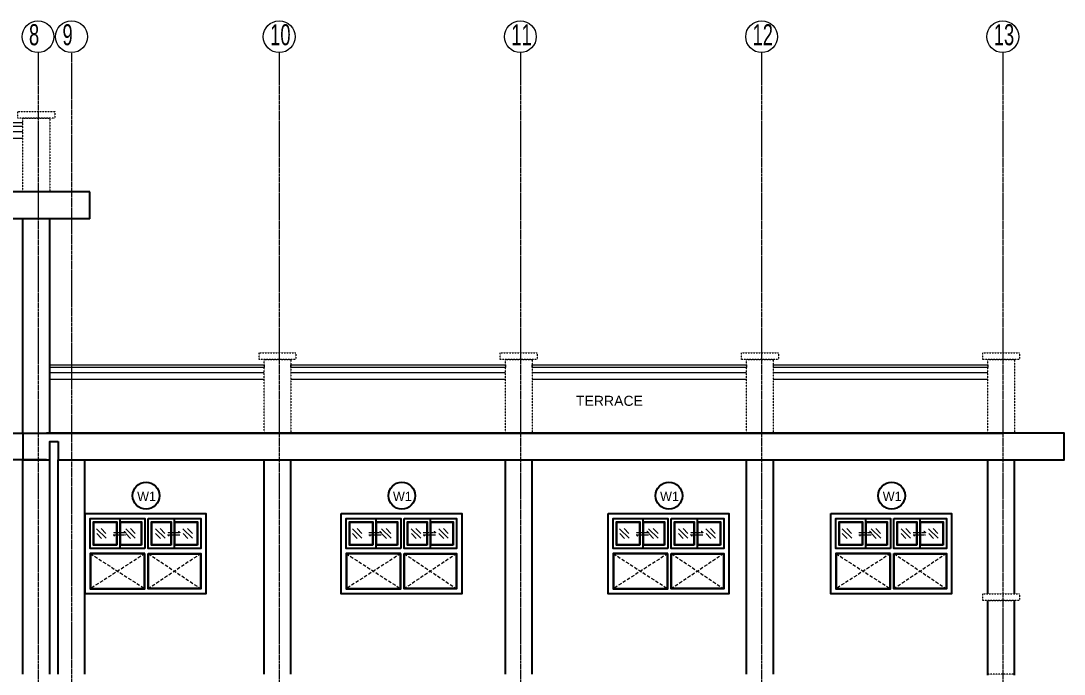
# Model space of a CAD drawing. Header units: inches. Extents: x -3071 to 2534411, y -17796 to 388172.
# Drawn here: x 1660073 to 1675644, y 172438 to 182193 of the extents above; entities that cross this region are included whole.
import ezdxf
from ezdxf.enums import TextEntityAlignment as Align

# ---------------------------------------------------------------- set-up
doc = ezdxf.new("R2010")
doc.units = ezdxf.units.IN
doc.header["$MEASUREMENT"] = 0
for name, pattern in [('ACAD_ISO08W100', [36, 24, -3, 6, -3]), ('DASHED', [0.75, 0.5, -0.25]), ('HIDDEN2', [0.1875, 0.125, -0.0625]), ('TRAZOS1', [0.15, 0.1, -0.05])]:
    doc.linetypes.add(name, pattern=pattern)
for name, color, linetype, lineweight in [('001-Archi- door window elevation', 92, 'Continuous', 25), ('001-Archi-hatch', 9, 'Continuous', 0), ('001-Archi-Opening Tags', 14, 'Continuous', 25), ('A 0.13 IND DIM', 240, 'Continuous', 13), ('A 0.13 window elevation', 253, 'Continuous', 13), ('A 0.13parapet partition', 230, 'Continuous', 13), ('A 0.25 back line elevation', 20, 'Continuous', 25), ('A 0.9 RAILING', 100, 'Continuous', 9), ('cen', 50, 'ACAD_ISO08W100', 5), ('Grid Tag', 6, 'Continuous', 20), ('text', 7, 'Continuous', 25)]:
    doc.layers.add(name, color=color, linetype=linetype, lineweight=lineweight)
doc.styles.add('AERIAL', font='arial.ttf', dxfattribs={"height": 10})
doc.styles.add('Archi 100', font='GOTHIC.TTF', dxfattribs={"height": 200})
doc.styles.add('CG', font='GOTHIC.TTF', dxfattribs={"height": 40})
doc.styles.get("Standard").update_dxf_attribs({"font": 'GOTHIC.TTF'})

# ---------------------------------------------------------------- blocks, each defined once
blk = doc.blocks.new('post ele')
at = {"layer": 'A 0.13 window elevation', "linetype": 'DASHED', "ltscale": 0.005}
for points in [[(-182, 388), (368, 388), (368, 288), (-182, 288)], [(-107, 288), (293, 288), (293, -812), (-107, -812)]]:
    blk.add_lwpolyline(points, close=True, dxfattribs=at)
blk = doc.blocks.new('grid')
at = {"layer": 'Grid Tag', "linetype": 'Continuous', "ltscale": 30}
blk.add_circle((51, 48), 264, dxfattribs=at)
blk.add_attdef('GRID', (-143, -93), '', height=200)
blk = doc.blocks.new('window tag')
blk.add_circle((0, 0), 200)
at = {"style": 'Archi 100', "flags": 1}
for tag, p in [('WIDTH', (15, 174.5)), ('HEIGHT', (-4.5, -348.5))]:
    blk.add_attdef(tag, p, '', height=200, dxfattribs=at)
at = {"style": 'Archi 100'}
blk.add_attdef('SYMBOL', text='', height=200, dxfattribs=at).set_placement((8, -10.5), align=Align.MIDDLE_CENTER)

msp = doc.modelspace()

# ---------------------------------------------------------------- linework, layer by layer
at = {"layer": '001-Archi- door window elevation'}
for points in [[(1661034.11, 174838.18), (1662834.11, 174838.18), (1662834.11, 173638.18), (1661034.11, 173638.18)], [(1661506.02, 174363.18), (1661159.11, 174363.18), (1661159.11, 174713.18), (1661506.02, 174713.18)], [(1661874.85, 174363.18), (1661556.02, 174363.18), (1661556.02, 174713.18), (1661874.85, 174713.18)], [(1662316.98, 174363.18), (1662024.85, 174363.18), (1662024.85, 174713.18), (1662316.98, 174713.18)], [(1662709.11, 174363.18), (1662366.98, 174363.18), (1662366.98, 174713.18), (1662709.11, 174713.18)], [(1664852.11, 174838.18), (1666652.11, 174838.18), (1666652.11, 173638.18), (1664852.11, 173638.18)], [(1665324.02, 174363.18), (1664977.11, 174363.18), (1664977.11, 174713.18), (1665324.02, 174713.18)], [(1665692.85, 174363.18), (1665374.02, 174363.18), (1665374.02, 174713.18), (1665692.85, 174713.18)], [(1666134.98, 174363.18), (1665842.85, 174363.18), (1665842.85, 174713.18), (1666134.98, 174713.18)], [(1666527.11, 174363.18), (1666184.98, 174363.18), (1666184.98, 174713.18), (1666527.11, 174713.18)], [(1668839.06, 174838.18), (1670639.06, 174838.18), (1670639.06, 173638.18), (1668839.06, 173638.18)], [(1669310.97, 174363.18), (1668964.06, 174363.18), (1668964.06, 174713.18), (1669310.97, 174713.18)], [(1669679.8, 174363.18), (1669360.97, 174363.18), (1669360.97, 174713.18), (1669679.8, 174713.18)], [(1670121.93, 174363.18), (1669829.8, 174363.18), (1669829.8, 174713.18), (1670121.93, 174713.18)], [(1670514.06, 174363.18), (1670171.93, 174363.18), (1670171.93, 174713.18), (1670514.06, 174713.18)], [(1672162.26, 174838.18), (1673962.26, 174838.18), (1673962.26, 173638.18), (1672162.26, 173638.18)], [(1672634.17, 174363.18), (1672287.26, 174363.18), (1672287.26, 174713.18), (1672634.17, 174713.18)], [(1673003, 174363.18), (1672684.17, 174363.18), (1672684.17, 174713.18), (1673003, 174713.18)], [(1673445.13, 174363.18), (1673153, 174363.18), (1673153, 174713.18), (1673445.13, 174713.18)], [(1673837.26, 174363.18), (1673495.13, 174363.18), (1673495.13, 174713.18), (1673837.26, 174713.18)], [(1661924.85, 174238.18), (1661109.11, 174238.18), (1661109.11, 173713.18), (1661924.85, 173713.18)], [(1661974.85, 174238.18), (1662759.11, 174238.18), (1662759.11, 173713.18), (1661974.85, 173713.18)], [(1665742.85, 174238.18), (1664927.11, 174238.18), (1664927.11, 173713.18), (1665742.85, 173713.18)], [(1665792.85, 174238.18), (1666577.11, 174238.18), (1666577.11, 173713.18), (1665792.85, 173713.18)], [(1669729.8, 174238.18), (1668914.06, 174238.18), (1668914.06, 173713.18), (1669729.8, 173713.18)], [(1669779.8, 174238.18), (1670564.06, 174238.18), (1670564.06, 173713.18), (1669779.8, 173713.18)], [(1673053, 174238.18), (1672237.26, 174238.18), (1672237.26, 173713.18), (1673053, 173713.18)], [(1673103, 174238.18), (1673887.26, 174238.18), (1673887.26, 173713.18), (1673103, 173713.18)]]:
    msp.add_lwpolyline(points, close=True, dxfattribs=at)
for points in [[(1661924.85, 174313.18), (1661109.11, 174313.18), (1661109.11, 174763.18), (1661924.85, 174763.18), (1661924.85, 174313.18)], [(1661556.02, 174313.18), (1661556.02, 174763.18)], [(1661974.85, 174763.18), (1662759.11, 174763.18), (1662759.11, 174313.18), (1661974.85, 174313.18), (1661974.85, 174763.18), (1661974.85, 174763.18)], [(1662366.98, 174313.18), (1662366.98, 174763.18)], [(1665742.85, 174313.18), (1664927.11, 174313.18), (1664927.11, 174763.18), (1665742.85, 174763.18), (1665742.85, 174313.18)], [(1665374.02, 174313.18), (1665374.02, 174763.18)], [(1665792.85, 174763.18), (1666577.11, 174763.18), (1666577.11, 174313.18), (1665792.85, 174313.18), (1665792.85, 174763.18), (1665792.85, 174763.18)], [(1666184.98, 174313.18), (1666184.98, 174763.18)], [(1669729.8, 174313.18), (1668914.06, 174313.18), (1668914.06, 174763.18), (1669729.8, 174763.18), (1669729.8, 174313.18)], [(1669360.97, 174313.18), (1669360.97, 174763.18)], [(1669779.8, 174763.18), (1670564.06, 174763.18), (1670564.06, 174313.18), (1669779.8, 174313.18), (1669779.8, 174763.18), (1669779.8, 174763.18)], [(1670171.93, 174313.18), (1670171.93, 174763.18)], [(1673053, 174313.18), (1672237.26, 174313.18), (1672237.26, 174763.18), (1673053, 174763.18), (1673053, 174313.18)], [(1672684.17, 174313.18), (1672684.17, 174763.18)], [(1673103, 174763.18), (1673887.26, 174763.18), (1673887.26, 174313.18), (1673103, 174313.18), (1673103, 174763.18), (1673103, 174763.18)], [(1673495.13, 174313.18), (1673495.13, 174763.18)]]:
    msp.add_lwpolyline(points, dxfattribs=at)
at = {"layer": '001-Archi-hatch'}
for p, q in [((1661345.09, 174467.38), (1661203.49, 174608.98)), ((1661272.46, 174610.72), (1661343.26, 174539.92)), ((1661779.31, 174467.38), (1661637.7, 174608.98)), ((1661706.67, 174610.72), (1661777.47, 174539.92)), ((1662224.27, 174467.38), (1662082.67, 174608.98)), ((1662151.64, 174610.72), (1662222.44, 174539.92)), ((1662634.31, 174467.38), (1662492.71, 174608.98)), ((1662561.68, 174610.72), (1662632.48, 174539.92)), ((1665163.09, 174467.38), (1665021.49, 174608.98)), ((1665090.46, 174610.72), (1665161.26, 174539.92)), ((1665597.31, 174467.38), (1665455.71, 174608.98)), ((1665524.68, 174610.72), (1665595.48, 174539.92)), ((1666042.27, 174467.38), (1665900.67, 174608.98)), ((1665969.64, 174610.72), (1666040.44, 174539.92)), ((1666452.31, 174467.38), (1666310.71, 174608.98)), ((1666379.68, 174610.72), (1666450.48, 174539.92)), ((1669150.04, 174467.38), (1669008.43, 174608.98)), ((1669077.4, 174610.72), (1669148.2, 174539.92)), ((1669584.25, 174467.38), (1669442.65, 174608.98)), ((1669511.62, 174610.72), (1669582.42, 174539.92)), ((1670029.22, 174467.38), (1669887.62, 174608.98)), ((1669956.59, 174610.72), (1670027.39, 174539.92)), ((1670439.26, 174467.38), (1670297.66, 174608.98)), ((1670366.63, 174610.72), (1670437.43, 174539.92)), ((1672473.24, 174467.38), (1672331.63, 174608.98)), ((1672400.61, 174610.72), (1672471.41, 174539.92)), ((1672907.45, 174467.38), (1672765.85, 174608.98)), ((1672834.82, 174610.72), (1672905.62, 174539.92)), ((1673352.42, 174467.38), (1673210.82, 174608.98)), ((1673279.79, 174610.72), (1673350.59, 174539.92)), ((1673762.46, 174467.38), (1673620.86, 174608.98)), ((1673689.83, 174610.72), (1673760.63, 174539.92)), ((1661205.32, 174536.44), (1661276.12, 174465.64)), ((1661639.53, 174536.44), (1661710.33, 174465.64)), ((1662084.5, 174536.44), (1662155.3, 174465.64)), ((1662494.54, 174536.44), (1662565.34, 174465.64)), ((1665023.32, 174536.44), (1665094.12, 174465.64)), ((1665457.54, 174536.44), (1665528.34, 174465.64)), ((1665902.5, 174536.44), (1665973.3, 174465.64)), ((1666312.54, 174536.44), (1666383.34, 174465.64)), ((1669010.26, 174536.44), (1669081.06, 174465.64)), ((1669444.48, 174536.44), (1669515.28, 174465.64)), ((1669889.45, 174536.44), (1669960.25, 174465.64)), ((1670299.49, 174536.44), (1670370.29, 174465.64)), ((1672333.47, 174536.44), (1672404.27, 174465.64)), ((1672767.68, 174536.44), (1672838.48, 174465.64)), ((1673212.65, 174536.44), (1673283.45, 174465.64)), ((1673622.69, 174536.44), (1673693.49, 174465.64))]:
    msp.add_line(p, q, dxfattribs=at)
at = {"layer": '001-Archi-hatch', "linetype": 'TRAZOS1', "ltscale": 500}
for p, q in [((1661109.11, 174238.18), (1661924.85, 173713.18)), ((1661924.85, 174238.18), (1661109.11, 173713.18)), ((1661974.85, 174238.18), (1662759.11, 173713.18)), ((1662759.11, 174238.18), (1661974.85, 173713.18)), ((1664927.11, 174238.18), (1665742.85, 173713.18)), ((1665742.85, 174238.18), (1664927.11, 173713.18)), ((1665792.85, 174238.18), (1666577.11, 173713.18)), ((1666577.11, 174238.18), (1665792.85, 173713.18)), ((1668914.06, 174238.18), (1669729.8, 173713.18)), ((1669729.8, 174238.18), (1668914.06, 173713.18)), ((1669779.8, 174238.18), (1670564.06, 173713.18)), ((1670564.06, 174238.18), (1669779.8, 173713.18)), ((1672237.26, 174238.18), (1673053, 173713.18)), ((1673053, 174238.18), (1672237.26, 173713.18)), ((1673103, 174238.18), (1673887.26, 173713.18)), ((1673887.26, 174238.18), (1673103, 173713.18))]:
    msp.add_line(p, q, dxfattribs=at)
at = {"layer": '001-Archi-hatch'}
for points in [[(1661496.02, 174373.18), (1661169.11, 174373.18), (1661169.11, 174703.18), (1661496.02, 174703.18)], [(1661864.85, 174373.18), (1661566.02, 174373.18), (1661566.02, 174703.18), (1661864.85, 174703.18)], [(1662306.98, 174373.18), (1662034.85, 174373.18), (1662034.85, 174703.18), (1662306.98, 174703.18)], [(1662699.11, 174373.18), (1662376.98, 174373.18), (1662376.98, 174703.18), (1662699.11, 174703.18)], [(1665314.02, 174373.18), (1664987.11, 174373.18), (1664987.11, 174703.18), (1665314.02, 174703.18)], [(1665682.85, 174373.18), (1665384.02, 174373.18), (1665384.02, 174703.18), (1665682.85, 174703.18)], [(1666124.98, 174373.18), (1665852.85, 174373.18), (1665852.85, 174703.18), (1666124.98, 174703.18)], [(1666517.11, 174373.18), (1666194.98, 174373.18), (1666194.98, 174703.18), (1666517.11, 174703.18)], [(1669300.97, 174373.18), (1668974.06, 174373.18), (1668974.06, 174703.18), (1669300.97, 174703.18)], [(1669669.8, 174373.18), (1669370.97, 174373.18), (1669370.97, 174703.18), (1669669.8, 174703.18)], [(1670111.93, 174373.18), (1669839.8, 174373.18), (1669839.8, 174703.18), (1670111.93, 174703.18)], [(1670504.06, 174373.18), (1670181.93, 174373.18), (1670181.93, 174703.18), (1670504.06, 174703.18)], [(1672624.17, 174373.18), (1672297.26, 174373.18), (1672297.26, 174703.18), (1672624.17, 174703.18)], [(1672993, 174373.18), (1672694.17, 174373.18), (1672694.17, 174703.18), (1672993, 174703.18)], [(1673435.13, 174373.18), (1673163, 174373.18), (1673163, 174703.18), (1673435.13, 174703.18)], [(1673827.26, 174373.18), (1673505.13, 174373.18), (1673505.13, 174703.18), (1673827.26, 174703.18)], [(1661914.85, 174228.18), (1661119.11, 174228.18), (1661119.11, 173723.18), (1661914.85, 173723.18)], [(1661984.85, 174228.18), (1662749.11, 174228.18), (1662749.11, 173723.18), (1661984.85, 173723.18)], [(1665732.85, 174228.18), (1664937.11, 174228.18), (1664937.11, 173723.18), (1665732.85, 173723.18)], [(1665802.85, 174228.18), (1666567.11, 174228.18), (1666567.11, 173723.18), (1665802.85, 173723.18)], [(1669719.8, 174228.18), (1668924.06, 174228.18), (1668924.06, 173723.18), (1669719.8, 173723.18)], [(1669789.8, 174228.18), (1670554.06, 174228.18), (1670554.06, 173723.18), (1669789.8, 173723.18)], [(1673043, 174228.18), (1672247.26, 174228.18), (1672247.26, 173723.18), (1673043, 173723.18)], [(1673113, 174228.18), (1673877.26, 174228.18), (1673877.26, 173723.18), (1673113, 173723.18)]]:
    msp.add_lwpolyline(points, close=True, dxfattribs=at)
at = {"layer": '001-Archi-hatch', "linetype": 'HIDDEN2', "ltscale": 5}
for points in [[(1661611.64, 174573.78), (1661634.8, 174550.62), (1661450.84, 174550.62)], [(1662422.6, 174573.78), (1662445.76, 174550.62), (1662261.8, 174550.62)], [(1665429.64, 174573.78), (1665452.8, 174550.62), (1665268.84, 174550.62)], [(1666240.6, 174573.78), (1666263.76, 174550.62), (1666079.8, 174550.62)], [(1669416.59, 174573.78), (1669439.75, 174550.62), (1669255.79, 174550.62)], [(1670227.55, 174573.78), (1670250.71, 174550.62), (1670066.74, 174550.62)], [(1672739.79, 174573.78), (1672762.95, 174550.62), (1672578.99, 174550.62)], [(1673550.75, 174573.78), (1673573.91, 174550.62), (1673389.95, 174550.62)], [(1661474, 174497.46), (1661450.84, 174520.62), (1661634.8, 174520.62)], [(1662284.96, 174497.46), (1662261.8, 174520.62), (1662445.76, 174520.62)], [(1665292, 174497.46), (1665268.84, 174520.62), (1665452.8, 174520.62)], [(1666102.96, 174497.46), (1666079.8, 174520.62), (1666263.76, 174520.62)], [(1669278.95, 174497.46), (1669255.79, 174520.62), (1669439.75, 174520.62)], [(1670089.9, 174497.46), (1670066.74, 174520.62), (1670250.71, 174520.62)], [(1672602.15, 174497.46), (1672578.99, 174520.62), (1672762.95, 174520.62)], [(1673413.11, 174497.46), (1673389.95, 174520.62), (1673573.91, 174520.62)]]:
    msp.add_lwpolyline(points, dxfattribs=at)
at = {"layer": 'A 0.13parapet partition', "ltscale": 20}
for p, q in [((1660103.84, 180538.18), (1655828.84, 180538.18)), ((1660103.84, 180438.18), (1655828.84, 180438.18)), ((1663703.84, 176938.18), (1660503.84, 176938.18)), ((1667303.84, 176938.18), (1664103.84, 176938.18)), ((1670903.84, 176938.18), (1667703.84, 176938.18)), ((1674503.84, 176938.18), (1671303.84, 176938.18)), ((1663703.84, 176838.18), (1660503.84, 176838.18)), ((1667303.84, 176838.18), (1664103.84, 176838.18)), ((1670903.84, 176838.18), (1667703.84, 176838.18)), ((1674503.84, 176838.18), (1671303.84, 176838.18))]:
    msp.add_line(p, q, dxfattribs=at)
at = {"layer": 'A 0.25 back line elevation', "ltscale": 20}
for p, q in [((1661103.84, 179638.18), (1654828.84, 179638.18)), ((1661103.84, 179238.18), (1661103.84, 179638.18)), ((1661103.84, 179238.18), (1654828.84, 179238.18)), ((1660103.84, 176038.18), (1660103.84, 179238.18)), ((1660503.84, 176038.18), (1660503.84, 179238.18)), ((1655428.84, 176038.18), (1660103.84, 176037.88)), ((1660103.84, 176038.18), (1674730.27, 176038.18)), ((1674903.84, 176038.18), (1660453.84, 176038.18)), ((1660453.84, 175638.18), (1655428.84, 175638.18)), ((1660103.84, 172438.48), (1660103.84, 175638.48)), ((1660503.84, 172438.48), (1660503.84, 175638.48)), ((1660628.84, 172438.48), (1660628.84, 175638.48)), ((1661028.84, 172438.48), (1661028.84, 175638.48)), ((1663704.06, 172438.48), (1663704.06, 175638.48)), ((1664104.06, 172438.48), (1664104.06, 175638.48)), ((1667304.01, 172438.48), (1667304.01, 175638.48)), ((1667704.01, 172438.48), (1667704.01, 175638.48)), ((1670904.01, 172438.48), (1670904.01, 175638.48)), ((1671304.01, 172438.48), (1671304.01, 175638.48)), ((1674504.06, 173638.18), (1674504.06, 175638.18)), ((1674904.06, 173638.18), (1674904.06, 175638.18)), ((1674504.06, 172424.51), (1674504.06, 173538.18)), ((1674904.06, 172424.51), (1674904.06, 173538.18))]:
    msp.add_line(p, q, dxfattribs=at)
for points in [[(1660103.95, 176037.88), (1660104.18, 175638.13), (1660504.06, 175638.18), (1660504.06, 175913.18), (1660628.84, 175913.18)], [(1661028.84, 175638.48), (1663704.06, 175638.48), (1663704.06, 175638.18), (1664104.06, 175638.18), (1664104.06, 175638.18), (1667304.06, 175638.18), (1667304.06, 175638.18), (1667704.01, 175638.18), (1667704.01, 175638.14), (1670909.01, 175638.14), (1670909.01, 175638.14), (1671304.01, 175638.18), (1671304.01, 175638.18), (1674504.06, 175638.18), (1674504.06, 175638.18), (1674904.06, 175638.18), (1674904.06, 175638.18), (1675644.06, 175638.18), (1675644.06, 176038.18), (1674728.56, 176038.18)], [(1660628.84, 175913.18), (1660628.84, 175638.18), (1661028.84, 175638.18), (1661028.84, 175638.18)]]:
    msp.add_lwpolyline(points, dxfattribs=at)
at = {"layer": 'A 0.9 RAILING', "ltscale": 20}
for p, q in [((1655828.84, 180673.18), (1660103.84, 180673.18)), ((1655828.84, 180623.18), (1660103.84, 180623.18))]:
    msp.add_line(p, q, dxfattribs=at)
for points in [[(1660503.84, 177057.92), (1663703.84, 177057.92), (1663703.84, 177017.92), (1660503.84, 177017.92)], [(1664103.84, 177057.92), (1667303.84, 177057.92), (1667303.84, 177017.92), (1664103.84, 177017.92)], [(1667703.84, 177057.92), (1670903.84, 177057.92), (1670903.84, 177017.92), (1667703.84, 177017.92)], [(1671303.84, 177057.92), (1674503.84, 177057.92), (1674503.84, 177017.92), (1671303.84, 177017.92)]]:
    msp.add_lwpolyline(points, close=True, dxfattribs=at)
at = {"layer": 'cen', "ltscale": 2}
for p, q in [((1660328.84, 181715.65), (1660328.84, 164141.13)), ((1660828.84, 181712.7), (1660828.84, 164141.13)), ((1663928.84, 181715.65), (1663928.84, 164141.13)), ((1667528.84, 181715.65), (1667528.84, 164141.13)), ((1671128.84, 181715.65), (1671128.84, 164141.13)), ((1674728.84, 181715.65), (1674728.84, 164141.13))]:
    msp.add_line(p, q, dxfattribs=at)

# ---------------------------------------------------------------- block references
ref = msp.add_blockref('grid', (1660282.62, 181912.8), dxfattribs=dict(xscale=0.8987445155798923, yscale=0.8987445155798923, zscale=0.8987445155798923))
ref.add_attrib('GRID', '8', (1660194.08, 181829.02), dxfattribs={"height": 314.56, "width": 0.65})
ref = msp.add_blockref('grid', (1660782.61, 181912.8), dxfattribs=dict(xscale=0.8987445155798923, yscale=0.8987445155798923, zscale=0.8987445155798923))
ref.add_attrib('GRID', '9', (1660694.08, 181829.02), dxfattribs={"height": 314.56, "width": 0.65})
ref = msp.add_blockref('grid', (1663882.62, 181912.8), dxfattribs=dict(xscale=0.8987445155798923, yscale=0.8987445155798923, zscale=0.8987445155798923))
ref.add_attrib('GRID', '10', (1663794.08, 181829.02), dxfattribs={"height": 314.561, "width": 0.65})
ref = msp.add_blockref('grid', (1667482.62, 181912.8), dxfattribs=dict(xscale=0.8987445155798923, yscale=0.8987445155798923, zscale=0.8987445155798923))
ref.add_attrib('GRID', '11', (1667394.08, 181829.02), dxfattribs={"height": 314.561, "width": 0.65})
ref = msp.add_blockref('grid', (1671082.62, 181912.8), dxfattribs=dict(xscale=0.8987445155798923, yscale=0.8987445155798923, zscale=0.8987445155798923))
ref.add_attrib('GRID', '12', (1670994.08, 181829.02), dxfattribs={"height": 314.561, "width": 0.65})
ref = msp.add_blockref('grid', (1674682.62, 181912.8), dxfattribs=dict(xscale=0.8987445155798923, yscale=0.8987445155798923, zscale=0.8987445155798923))
ref.add_attrib('GRID', '13', (1674594.08, 181829.02), dxfattribs={"height": 314.561, "width": 0.65})
at = {"layer": '001-Archi-Opening Tags'}
ref = msp.add_blockref('window tag', (1661941.06, 175103.32), dxfattribs=at)
ref.add_attrib('SYMBOL', 'W1', dxfattribs={"layer": '0', "height": 140, "style": 'CG'}).set_placement((1661949.06, 175092.82), align=Align.MIDDLE_CENTER)
ref = msp.add_blockref('window tag', (1665759.06, 175103.32), dxfattribs=at)
ref.add_attrib('SYMBOL', 'W1', dxfattribs={"layer": '0', "height": 140, "style": 'CG'}).set_placement((1665767.06, 175092.82), align=Align.MIDDLE_CENTER)
ref = msp.add_blockref('window tag', (1669746.01, 175103.32), dxfattribs=at)
ref.add_attrib('SYMBOL', 'W1', dxfattribs={"layer": '0', "height": 140, "style": 'CG'}).set_placement((1669754.01, 175092.82), align=Align.MIDDLE_CENTER)
ref = msp.add_blockref('window tag', (1673069.21, 175103.32), dxfattribs=at)
ref.add_attrib('SYMBOL', 'W1', dxfattribs={"layer": '0', "height": 140, "style": 'CG'}).set_placement((1673077.21, 175092.82), align=Align.MIDDLE_CENTER)
at = {"layer": 'A 0.13 IND DIM'}
for p in [(1660210.71, 180449.82), (1663810.71, 176849.82), (1667410.71, 176849.82), (1671010.71, 176849.82), (1674610.71, 176849.82), (1674610.93, 173249.82)]:
    msp.add_blockref('post ele', p, dxfattribs=at)

# ---------------------------------------------------------------- texts
at = {"layer": 'text', "style": 'AERIAL'}
msp.add_text('TERRACE', height=150, rotation=360, dxfattribs=at).set_placement((1668356.91, 176444.83))

doc.saveas('drawing.dxf')
